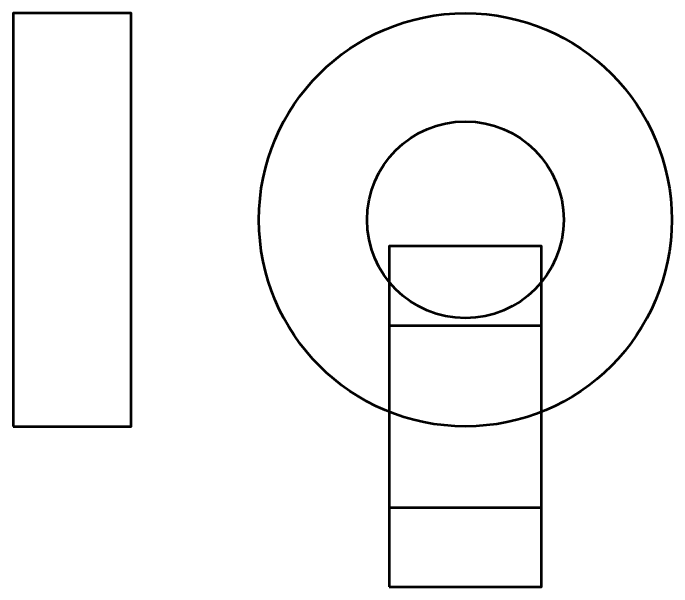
# Model space of a CAD drawing. Header units: centimetres. Extents: x -60.2 to 8, y -20.5 to 3.9.
# Drawn here: x -56.1 to -49.4, y -8.58 to -2.75 of the extents above; entities that cross this region are included whole.
import ezdxf

# ---------------------------------------------------------------- set-up
doc = ezdxf.new("R2010")
doc.units = ezdxf.units.CM
doc.header["$MEASUREMENT"] = 0
doc.layers.add('Layer 1', color=7, linetype='Continuous')

msp = doc.modelspace()

# ---------------------------------------------------------------- linework, layer by layer
at = {"layer": 'Layer 1', "color": 250, "lineweight": 53}
msp.add_lwpolyline([(-56.1, -6.95), (-54.9, -6.95), (-54.9, -2.75), (-56.1, -2.75), (-56.1, -6.95)], close=True, dxfattribs=at)
at = {"layer": 'Layer 1', "color": 142, "lineweight": 53}
for points in [[(-52.275, -8.58073), (-50.725, -8.58073), (-50.725, -5.11923), (-52.275, -5.11923), (-52.275, -8.58073)], [(-52.275, -7.77305), (-50.725, -7.77305), (-50.725, -5.92691), (-52.275, -5.92691), (-52.275, -7.77305)], [(-52.275, -7.77305), (-50.725, -7.77305), (-50.725, -5.92691), (-52.275, -5.92691), (-52.275, -7.77305)]]:
    msp.add_lwpolyline(points, close=True, dxfattribs=at)
at = {"layer": 'Layer 1', "color": 250, "lineweight": 53}
for major_axis in [(0, 2.1), (0, 1)]:
    msp.add_ellipse((-51.5, -4.85), major_axis=major_axis, ratio=1, dxfattribs=at)

doc.saveas('drawing.dxf')
